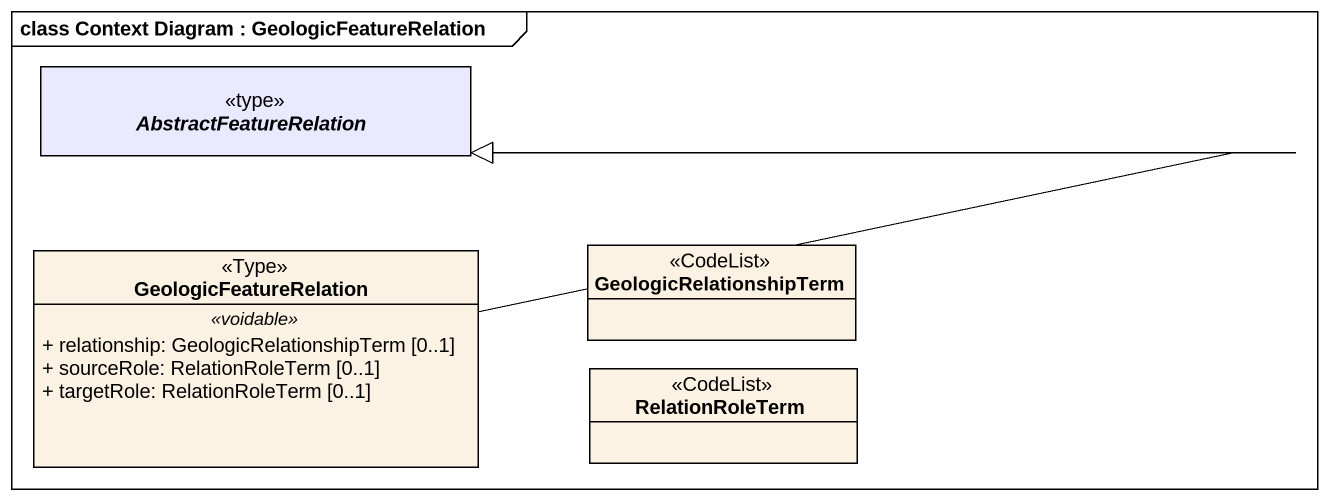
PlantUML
@startuml
mainframe class Context Diagram : GeologicFeatureRelation
hide circle
hide empty members
skinparam classAttributeIconSize 0
abstract class AbstractFeatureRelation <<type>> #E9E9FF
class GeologicFeatureRelation <<Type>> #FCF2E3 {
  .. <<voidable>> ..
  + relationship: GeologicRelationshipTerm [0..1]
  + sourceRole: RelationRoleTerm [0..1]
  + targetRole: RelationRoleTerm [0..1]
}
class GeologicRelationshipTerm <<CodeList>> #FCF2E3
class RelationRoleTerm <<CodeList>> #FCF2E3
GeologicFeatureRelation -up-|> AbstractFeatureRelation
@enduml
